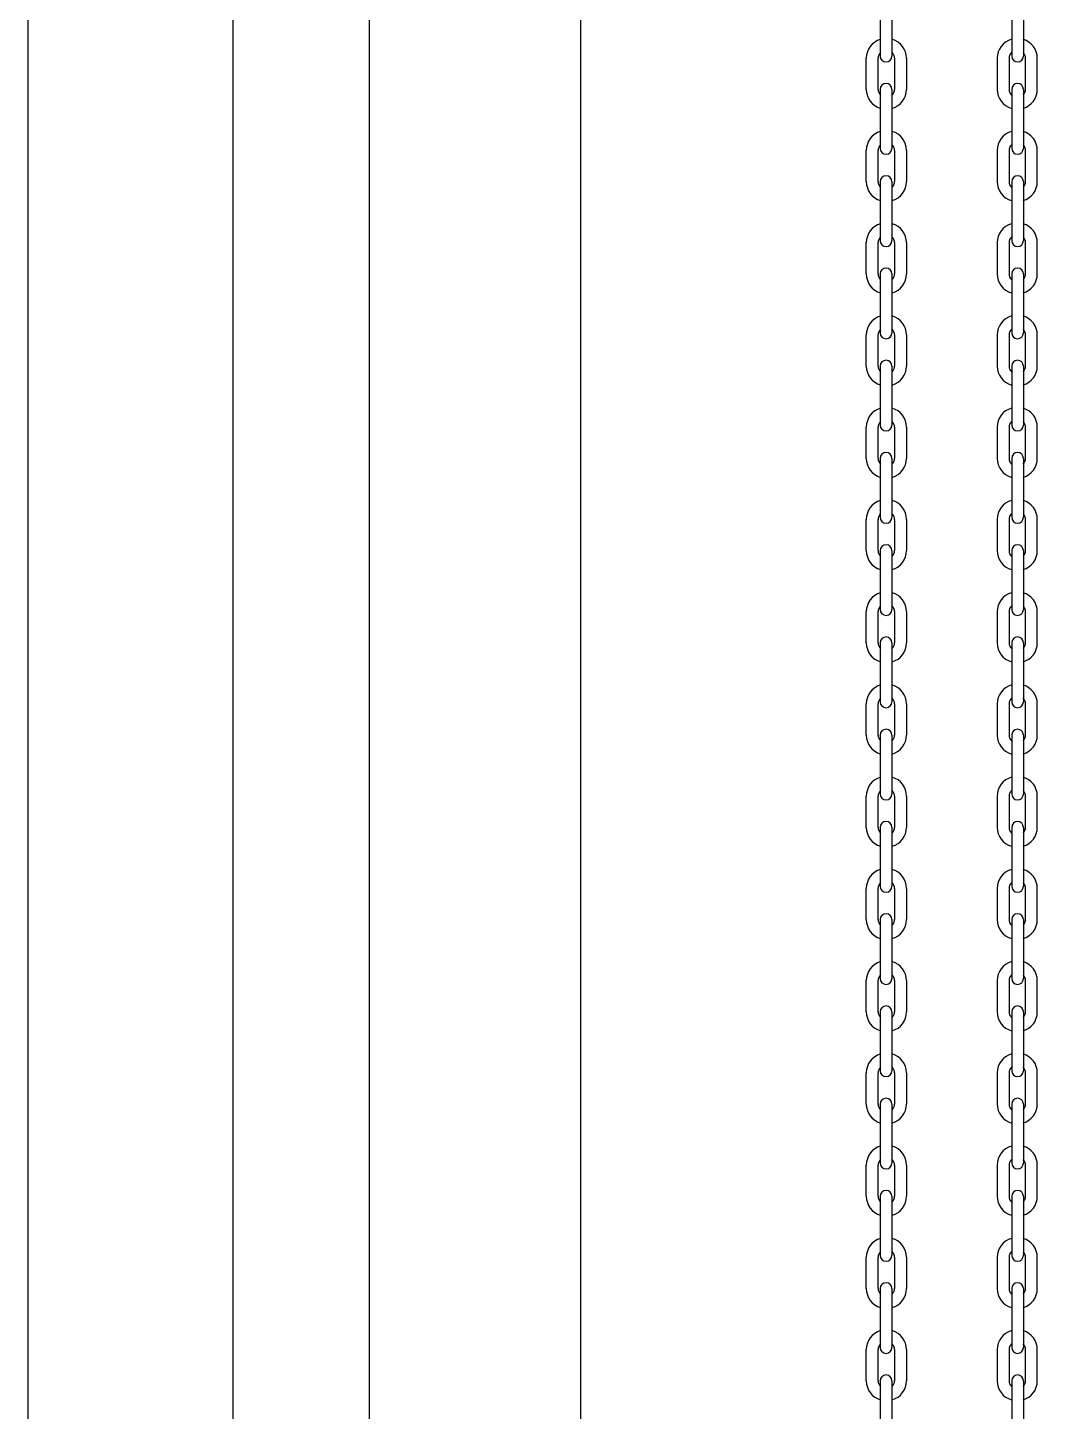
# Model space of a CAD drawing. Header units: millimetres. Extents: x 204328 to 274136, y -196910 to -178068.
# Drawn here: x 259735.3 to 259963.7, y -183083.9 to -182770.9 of the extents above; entities that cross this region are included whole.
import ezdxf

# ---------------------------------------------------------------- set-up
doc = ezdxf.new("R2010")
doc.units = ezdxf.units.MM
doc.layers.add('OHD Frame', color=2, linetype='Continuous')

msp = doc.modelspace()

# ---------------------------------------------------------------- linework, layer by layer
at = {"color": 3}
for p, q in [((259781.82, -189504.02, 0), (259781.82, -181789.76, 0)), ((259812.62, -189504.02, 0), (259812.62, -181789.76, 0))]:
    msp.add_line(p, q, dxfattribs=at)
at = {"color": 7, "linetype": 'Continuous'}
for p, q in [((259928.13, -182763.96, 0), (259928.13, -182777.29, 0)), ((259930.8, -182763.96, 0), (259930.8, -182777.29, 0)), ((259957.88, -182763.96, 0), (259957.88, -182777.29, 0)), ((259960.55, -182763.96, 0), (259960.55, -182777.29, 0)), ((259925, -182784.82, 0), (259925, -182777.76, 0)), ((259927.67, -182784.82, 0), (259927.67, -182777.76, 0)), ((259931.4, -182777.76, 0), (259931.4, -182784.82, 0)), ((259934.07, -182777.76, 0), (259934.07, -182784.82, 0)), ((259954.61, -182777.76, 0), (259954.61, -182784.82, 0)), ((259957.28, -182777.76, 0), (259957.28, -182784.82, 0)), ((259961.01, -182784.82, 0), (259961.01, -182777.76, 0)), ((259963.68, -182784.82, 0), (259963.68, -182777.76, 0)), ((259928.13, -182784.82, 0), (259928.13, -182798.16, 0)), ((259930.8, -182784.82, 0), (259930.8, -182798.16, 0)), ((259957.88, -182784.82, 0), (259957.88, -182798.16, 0)), ((259960.55, -182784.82, 0), (259960.55, -182798.16, 0)), ((259925, -182805.69, 0), (259925, -182798.62, 0)), ((259927.67, -182805.69, 0), (259927.67, -182798.62, 0)), ((259931.4, -182798.62, 0), (259931.4, -182805.69, 0)), ((259934.07, -182798.62, 0), (259934.07, -182805.69, 0)), ((259954.61, -182798.62, 0), (259954.61, -182805.69, 0)), ((259957.28, -182798.62, 0), (259957.28, -182805.69, 0)), ((259961.01, -182805.69, 0), (259961.01, -182798.62, 0)), ((259963.68, -182805.69, 0), (259963.68, -182798.62, 0)), ((259928.13, -182805.69, 0), (259928.13, -182819.02, 0)), ((259930.8, -182805.69, 0), (259930.8, -182819.02, 0)), ((259957.88, -182805.69, 0), (259957.88, -182819.02, 0)), ((259960.55, -182805.69, 0), (259960.55, -182819.02, 0)), ((259925, -182826.56, 0), (259925, -182819.49, 0)), ((259927.67, -182826.56, 0), (259927.67, -182819.49, 0)), ((259931.4, -182819.49, 0), (259931.4, -182826.56, 0)), ((259934.07, -182819.49, 0), (259934.07, -182826.56, 0)), ((259954.61, -182819.49, 0), (259954.61, -182826.56, 0)), ((259957.28, -182819.49, 0), (259957.28, -182826.56, 0)), ((259961.01, -182826.56, 0), (259961.01, -182819.49, 0)), ((259963.68, -182826.56, 0), (259963.68, -182819.49, 0)), ((259928.13, -182826.56, 0), (259928.13, -182839.89, 0)), ((259930.8, -182826.56, 0), (259930.8, -182839.89, 0)), ((259957.88, -182826.56, 0), (259957.88, -182839.89, 0)), ((259960.55, -182826.56, 0), (259960.55, -182839.89, 0)), ((259925, -182847.42, 0), (259925, -182840.36, 0)), ((259927.67, -182847.42, 0), (259927.67, -182840.36, 0)), ((259931.4, -182840.36, 0), (259931.4, -182847.42, 0)), ((259934.07, -182840.36, 0), (259934.07, -182847.42, 0)), ((259954.61, -182840.36, 0), (259954.61, -182847.42, 0)), ((259957.28, -182840.36, 0), (259957.28, -182847.42, 0)), ((259961.01, -182847.42, 0), (259961.01, -182840.36, 0)), ((259963.68, -182847.42, 0), (259963.68, -182840.36, 0)), ((259928.13, -182847.42, 0), (259928.13, -182860.76, 0)), ((259930.8, -182847.42, 0), (259930.8, -182860.76, 0)), ((259957.88, -182847.42, 0), (259957.88, -182860.76, 0)), ((259960.55, -182847.42, 0), (259960.55, -182860.76, 0)), ((259925, -182868.29, 0), (259925, -182861.22, 0)), ((259927.67, -182868.29, 0), (259927.67, -182861.22, 0)), ((259931.4, -182861.22, 0), (259931.4, -182868.29, 0)), ((259934.07, -182861.22, 0), (259934.07, -182868.29, 0)), ((259954.61, -182861.22, 0), (259954.61, -182868.29, 0)), ((259957.28, -182861.22, 0), (259957.28, -182868.29, 0)), ((259961.01, -182868.29, 0), (259961.01, -182861.22, 0)), ((259963.68, -182868.29, 0), (259963.68, -182861.22, 0)), ((259928.13, -182868.29, 0), (259928.13, -182881.62, 0)), ((259930.8, -182868.29, 0), (259930.8, -182881.62, 0)), ((259957.88, -182868.29, 0), (259957.88, -182881.62, 0)), ((259960.55, -182868.29, 0), (259960.55, -182881.62, 0)), ((259925, -182889.16, 0), (259925, -182882.09, 0)), ((259927.67, -182889.16, 0), (259927.67, -182882.09, 0)), ((259931.4, -182882.09, 0), (259931.4, -182889.16, 0)), ((259934.07, -182882.09, 0), (259934.07, -182889.16, 0)), ((259954.61, -182882.09, 0), (259954.61, -182889.16, 0)), ((259957.28, -182882.09, 0), (259957.28, -182889.16, 0)), ((259961.01, -182889.16, 0), (259961.01, -182882.09, 0)), ((259963.68, -182889.16, 0), (259963.68, -182882.09, 0)), ((259928.13, -182889.16, 0), (259928.13, -182902.49, 0)), ((259930.8, -182889.16, 0), (259930.8, -182902.49, 0)), ((259957.88, -182889.16, 0), (259957.88, -182902.49, 0)), ((259960.55, -182889.16, 0), (259960.55, -182902.49, 0)), ((259925, -182910.02, 0), (259925, -182902.96, 0)), ((259927.67, -182910.02, 0), (259927.67, -182902.96, 0)), ((259931.4, -182902.96, 0), (259931.4, -182910.02, 0)), ((259934.07, -182902.96, 0), (259934.07, -182910.02, 0)), ((259954.61, -182902.96, 0), (259954.61, -182910.02, 0)), ((259957.28, -182902.96, 0), (259957.28, -182910.02, 0)), ((259961.01, -182910.02, 0), (259961.01, -182902.96, 0)), ((259963.68, -182910.02, 0), (259963.68, -182902.96, 0)), ((259928.13, -182910.02, 0), (259928.13, -182923.36, 0)), ((259930.8, -182910.02, 0), (259930.8, -182923.36, 0)), ((259957.88, -182910.02, 0), (259957.88, -182923.36, 0)), ((259960.55, -182910.02, 0), (259960.55, -182923.36, 0)), ((259925, -182930.89, 0), (259925, -182923.82, 0)), ((259927.67, -182930.89, 0), (259927.67, -182923.82, 0)), ((259931.4, -182923.82, 0), (259931.4, -182930.89, 0)), ((259934.07, -182923.82, 0), (259934.07, -182930.89, 0)), ((259954.61, -182923.82, 0), (259954.61, -182930.89, 0)), ((259957.28, -182923.82, 0), (259957.28, -182930.89, 0)), ((259961.01, -182930.89, 0), (259961.01, -182923.82, 0)), ((259963.68, -182930.89, 0), (259963.68, -182923.82, 0)), ((259928.13, -182930.89, 0), (259928.13, -182944.22, 0)), ((259930.8, -182930.89, 0), (259930.8, -182944.22, 0)), ((259957.88, -182930.89, 0), (259957.88, -182944.22, 0)), ((259960.55, -182930.89, 0), (259960.55, -182944.22, 0)), ((259925, -182951.76, 0), (259925, -182944.69, 0)), ((259927.67, -182951.76, 0), (259927.67, -182944.69, 0)), ((259931.4, -182944.69, 0), (259931.4, -182951.76, 0)), ((259934.07, -182944.69, 0), (259934.07, -182951.76, 0)), ((259954.61, -182944.69, 0), (259954.61, -182951.76, 0)), ((259957.28, -182944.69, 0), (259957.28, -182951.76, 0)), ((259961.01, -182951.76, 0), (259961.01, -182944.69, 0)), ((259963.68, -182951.76, 0), (259963.68, -182944.69, 0)), ((259928.13, -182951.76, 0), (259928.13, -182965.09, 0)), ((259930.8, -182951.76, 0), (259930.8, -182965.09, 0)), ((259957.88, -182951.76, 0), (259957.88, -182965.09, 0)), ((259960.55, -182951.76, 0), (259960.55, -182965.09, 0)), ((259925, -182972.62, 0), (259925, -182965.56, 0)), ((259927.67, -182972.62, 0), (259927.67, -182965.56, 0)), ((259931.4, -182965.56, 0), (259931.4, -182972.62, 0)), ((259934.07, -182965.56, 0), (259934.07, -182972.62, 0)), ((259954.61, -182965.56, 0), (259954.61, -182972.62, 0)), ((259957.28, -182965.56, 0), (259957.28, -182972.62, 0)), ((259961.01, -182972.62, 0), (259961.01, -182965.56, 0)), ((259963.68, -182972.62, 0), (259963.68, -182965.56, 0)), ((259928.13, -182972.62, 0), (259928.13, -182985.96, 0)), ((259930.8, -182972.62, 0), (259930.8, -182985.96, 0)), ((259957.88, -182972.62, 0), (259957.88, -182985.96, 0)), ((259960.55, -182972.62, 0), (259960.55, -182985.96, 0)), ((259925, -182993.49, 0), (259925, -182986.42, 0)), ((259927.67, -182993.49, 0), (259927.67, -182986.42, 0)), ((259931.4, -182986.42, 0), (259931.4, -182993.49, 0)), ((259934.07, -182986.42, 0), (259934.07, -182993.49, 0)), ((259954.61, -182986.42, 0), (259954.61, -182993.49, 0)), ((259957.28, -182986.42, 0), (259957.28, -182993.49, 0)), ((259961.01, -182993.49, 0), (259961.01, -182986.42, 0)), ((259963.68, -182993.49, 0), (259963.68, -182986.42, 0)), ((259928.13, -182993.49, 0), (259928.13, -183006.82, 0)), ((259930.8, -182993.49, 0), (259930.8, -183006.82, 0)), ((259957.88, -182993.49, 0), (259957.88, -183006.82, 0)), ((259960.55, -182993.49, 0), (259960.55, -183006.82, 0)), ((259925, -183014.36, 0), (259925, -183007.29, 0)), ((259927.67, -183014.36, 0), (259927.67, -183007.29, 0)), ((259931.4, -183007.29, 0), (259931.4, -183014.36, 0)), ((259934.07, -183007.29, 0), (259934.07, -183014.36, 0)), ((259954.61, -183007.29, 0), (259954.61, -183014.36, 0)), ((259957.28, -183007.29, 0), (259957.28, -183014.36, 0)), ((259961.01, -183014.36, 0), (259961.01, -183007.29, 0)), ((259963.68, -183014.36, 0), (259963.68, -183007.29, 0)), ((259928.13, -183014.36, 0), (259928.13, -183027.69, 0)), ((259930.8, -183014.36, 0), (259930.8, -183027.69, 0)), ((259957.88, -183014.36, 0), (259957.88, -183027.69, 0)), ((259960.55, -183014.36, 0), (259960.55, -183027.69, 0)), ((259925, -183035.22, 0), (259925, -183028.16, 0)), ((259927.67, -183035.22, 0), (259927.67, -183028.16, 0)), ((259931.4, -183028.16, 0), (259931.4, -183035.22, 0)), ((259934.07, -183028.16, 0), (259934.07, -183035.22, 0)), ((259954.61, -183028.16, 0), (259954.61, -183035.22, 0)), ((259957.28, -183028.16, 0), (259957.28, -183035.22, 0)), ((259961.01, -183035.22, 0), (259961.01, -183028.16, 0)), ((259963.68, -183035.22, 0), (259963.68, -183028.16, 0)), ((259928.13, -183035.22, 0), (259928.13, -183048.56, 0)), ((259930.8, -183035.22, 0), (259930.8, -183048.56, 0)), ((259957.88, -183035.22, 0), (259957.88, -183048.56, 0)), ((259960.55, -183035.22, 0), (259960.55, -183048.56, 0)), ((259925, -183056.09, 0), (259925, -183049.02, 0)), ((259927.67, -183056.09, 0), (259927.67, -183049.02, 0)), ((259931.4, -183049.02, 0), (259931.4, -183056.09, 0)), ((259934.07, -183049.02, 0), (259934.07, -183056.09, 0)), ((259954.61, -183049.02, 0), (259954.61, -183056.09, 0)), ((259957.28, -183049.02, 0), (259957.28, -183056.09, 0)), ((259961.01, -183056.09, 0), (259961.01, -183049.02, 0)), ((259963.68, -183056.09, 0), (259963.68, -183049.02, 0)), ((259928.13, -183056.09, 0), (259928.13, -183069.42, 0)), ((259930.8, -183056.09, 0), (259930.8, -183069.42, 0)), ((259957.88, -183056.09, 0), (259957.88, -183069.42, 0)), ((259960.55, -183056.09, 0), (259960.55, -183069.42, 0)), ((259925, -183076.96, 0), (259925, -183069.89, 0)), ((259927.67, -183076.96, 0), (259927.67, -183069.89, 0)), ((259931.4, -183069.89, 0), (259931.4, -183076.96, 0)), ((259934.07, -183069.89, 0), (259934.07, -183076.96, 0)), ((259954.61, -183069.89, 0), (259954.61, -183076.96, 0)), ((259957.28, -183069.89, 0), (259957.28, -183076.96, 0)), ((259961.01, -183076.96, 0), (259961.01, -183069.89, 0)), ((259963.68, -183076.96, 0), (259963.68, -183069.89, 0)), ((259928.13, -183076.96, 0), (259928.13, -183090.29, 0)), ((259930.8, -183076.96, 0), (259930.8, -183090.29, 0)), ((259957.88, -183076.96, 0), (259957.88, -183090.29, 0)), ((259960.55, -183076.96, 0), (259960.55, -183090.29, 0))]:
    msp.add_line(p, q, dxfattribs=at)
for centre, radius, start, end in [((259929.47, -182777.76, 0), 4.47, 106.4768, 180), ((259929.6, -182777.76, 0), 4.47, 0, 73.5232), ((259959.08, -182777.76, 0), 4.47, 106.4768, 180), ((259959.21, -182777.76, 0), 4.47, 0, 73.5232), ((259929.47, -182777.76, 0), 1.8, 134.9422, 180), ((259929.6, -182777.76, 0), 1.8, 0, 45.0578), ((259959.08, -182777.76, 0), 1.8, 134.9422, 180), ((259959.21, -182777.76, 0), 1.8, 0, 45.0578), ((259929.47, -182777.29, 0), 1.33, 180, 0), ((259959.21, -182777.29, 0), 1.33, 180, 0), ((259929.47, -182784.82, 0), 1.33, 0, 180), ((259959.21, -182784.82, 0), 1.33, 0, 180), ((259929.47, -182784.82, 0), 4.47, 180, 253.5232), ((259929.47, -182784.82, 0), 1.8, 180, 225.0578), ((259929.6, -182784.82, 0), 4.47, 286.4768, 0), ((259929.6, -182784.82, 0), 1.8, 314.9422, 0), ((259959.08, -182784.82, 0), 4.47, 180, 253.5232), ((259959.08, -182784.82, 0), 1.8, 180, 225.0578), ((259959.21, -182784.82, 0), 4.47, 286.4768, 0), ((259959.21, -182784.82, 0), 1.8, 314.9422, 0), ((259929.47, -182798.62, 0), 4.47, 106.4768, 180), ((259929.6, -182798.62, 0), 4.47, 0, 73.5232), ((259959.08, -182798.62, 0), 4.47, 106.4768, 180), ((259959.21, -182798.62, 0), 4.47, 0, 73.5232), ((259929.47, -182798.62, 0), 1.8, 134.9422, 180), ((259929.47, -182798.16, 0), 1.33, 180, 0), ((259929.6, -182798.62, 0), 1.8, 0, 45.0578), ((259959.08, -182798.62, 0), 1.8, 134.9422, 180), ((259959.21, -182798.16, 0), 1.33, 180, 0), ((259959.21, -182798.62, 0), 1.8, 0, 45.0578), ((259929.47, -182805.69, 0), 1.33, 0, 180), ((259959.21, -182805.69, 0), 1.33, 0, 180), ((259929.47, -182805.69, 0), 4.47, 180, 253.5232), ((259929.47, -182805.69, 0), 1.8, 180, 225.0578), ((259929.6, -182805.69, 0), 4.47, 286.4768, 0), ((259929.6, -182805.69, 0), 1.8, 314.9422, 0), ((259959.08, -182805.69, 0), 4.47, 180, 253.5232), ((259959.08, -182805.69, 0), 1.8, 180, 225.0578), ((259959.21, -182805.69, 0), 4.47, 286.4768, 0), ((259959.21, -182805.69, 0), 1.8, 314.9422, 0), ((259929.47, -182819.49, 0), 4.47, 106.4768, 180), ((259929.6, -182819.49, 0), 4.47, 0, 73.5232), ((259959.08, -182819.49, 0), 4.47, 106.4768, 180), ((259959.21, -182819.49, 0), 4.47, 0, 73.5232), ((259929.47, -182819.49, 0), 1.8, 134.9422, 180), ((259929.47, -182819.02, 0), 1.33, 180, 0), ((259929.6, -182819.49, 0), 1.8, 0, 45.0578), ((259959.08, -182819.49, 0), 1.8, 134.9422, 180), ((259959.21, -182819.02, 0), 1.33, 180, 0), ((259959.21, -182819.49, 0), 1.8, 0, 45.0578), ((259929.47, -182826.56, 0), 4.47, 180, 253.5232), ((259929.47, -182826.56, 0), 1.8, 180, 225.0578), ((259929.47, -182826.56, 0), 1.33, 0, 180), ((259929.6, -182826.56, 0), 4.47, 286.4768, 0), ((259929.6, -182826.56, 0), 1.8, 314.9422, 0), ((259959.08, -182826.56, 0), 4.47, 180, 253.5232), ((259959.08, -182826.56, 0), 1.8, 180, 225.0578), ((259959.21, -182826.56, 0), 1.33, 0, 180), ((259959.21, -182826.56, 0), 4.47, 286.4768, 0), ((259959.21, -182826.56, 0), 1.8, 314.9422, 0), ((259929.47, -182840.36, 0), 4.47, 106.4768, 180), ((259929.6, -182840.36, 0), 4.47, 0, 73.5232), ((259959.08, -182840.36, 0), 4.47, 106.4768, 180), ((259959.21, -182840.36, 0), 4.47, 0, 73.5232), ((259929.47, -182840.36, 0), 1.8, 134.9422, 180), ((259929.6, -182840.36, 0), 1.8, 0, 45.0578), ((259959.08, -182840.36, 0), 1.8, 134.9422, 180), ((259959.21, -182840.36, 0), 1.8, 0, 45.0578), ((259929.47, -182839.89, 0), 1.33, 180, 0), ((259959.21, -182839.89, 0), 1.33, 180, 0), ((259929.47, -182847.42, 0), 1.33, 0, 180), ((259959.21, -182847.42, 0), 1.33, 0, 180), ((259929.47, -182847.42, 0), 4.47, 180, 253.5232), ((259929.47, -182847.42, 0), 1.8, 180, 225.0578), ((259929.6, -182847.42, 0), 4.47, 286.4768, 0), ((259929.6, -182847.42, 0), 1.8, 314.9422, 0), ((259959.08, -182847.42, 0), 4.47, 180, 253.5232), ((259959.08, -182847.42, 0), 1.8, 180, 225.0578), ((259959.21, -182847.42, 0), 4.47, 286.4768, 0), ((259959.21, -182847.42, 0), 1.8, 314.9422, 0), ((259929.47, -182861.22, 0), 4.47, 106.4768, 180), ((259929.6, -182861.22, 0), 4.47, 0, 73.5232), ((259959.08, -182861.22, 0), 4.47, 106.4768, 180), ((259959.21, -182861.22, 0), 4.47, 0, 73.5232), ((259929.47, -182861.22, 0), 1.8, 134.9422, 180), ((259929.47, -182860.76, 0), 1.33, 180, 0), ((259929.47, -182860.76, 0), 1.33, 180, 0), ((259929.6, -182861.22, 0), 1.8, 0, 45.0578), ((259959.08, -182861.22, 0), 1.8, 134.9422, 180), ((259959.21, -182860.76, 0), 1.33, 180, 0), ((259959.21, -182860.76, 0), 1.33, 180, 0), ((259959.21, -182861.22, 0), 1.8, 0, 45.0578), ((259929.47, -182868.29, 0), 1.33, 0, 180), ((259929.47, -182868.29, 0), 1.33, 0, 180), ((259959.21, -182868.29, 0), 1.33, 0, 180), ((259959.21, -182868.29, 0), 1.33, 0, 180), ((259929.47, -182868.29, 0), 4.47, 180, 253.5232), ((259929.47, -182868.29, 0), 4.47, 180, 253.5232), ((259929.47, -182868.29, 0), 1.8, 180, 225.0578), ((259929.47, -182868.29, 0), 1.8, 180, 225.0578), ((259929.6, -182868.29, 0), 4.47, 286.4768, 0), ((259929.6, -182868.29, 0), 1.8, 314.9422, 0), ((259929.6, -182868.29, 0), 4.47, 286.4768, 0), ((259929.6, -182868.29, 0), 1.8, 314.9422, 0), ((259959.08, -182868.29, 0), 4.47, 180, 253.5232), ((259959.08, -182868.29, 0), 4.47, 180, 253.5232), ((259959.08, -182868.29, 0), 1.8, 180, 225.0578), ((259959.08, -182868.29, 0), 1.8, 180, 225.0578), ((259959.21, -182868.29, 0), 4.47, 286.4768, 0), ((259959.21, -182868.29, 0), 4.47, 286.4768, 0), ((259959.21, -182868.29, 0), 1.8, 314.9422, 0), ((259959.21, -182868.29, 0), 1.8, 314.9422, 0), ((259929.47, -182882.09, 0), 4.47, 106.4768, 180), ((259929.6, -182882.09, 0), 4.47, 0, 73.5232), ((259959.08, -182882.09, 0), 4.47, 106.4768, 180), ((259959.21, -182882.09, 0), 4.47, 0, 73.5232), ((259929.47, -182882.09, 0), 1.8, 134.9422, 180), ((259929.47, -182881.62, 0), 1.33, 180, 0), ((259929.6, -182882.09, 0), 1.8, 0, 45.0578), ((259959.08, -182882.09, 0), 1.8, 134.9422, 180), ((259959.21, -182881.62, 0), 1.33, 180, 0), ((259959.21, -182882.09, 0), 1.8, 0, 45.0578), ((259929.47, -182889.16, 0), 4.47, 180, 253.5232), ((259929.47, -182889.16, 0), 1.8, 180, 225.0578), ((259929.47, -182889.16, 0), 1.33, 0, 180), ((259929.6, -182889.16, 0), 4.47, 286.4768, 0), ((259929.6, -182889.16, 0), 1.8, 314.9422, 0), ((259959.08, -182889.16, 0), 4.47, 180, 253.5232), ((259959.08, -182889.16, 0), 1.8, 180, 225.0578), ((259959.21, -182889.16, 0), 1.33, 0, 180), ((259959.21, -182889.16, 0), 4.47, 286.4768, 0), ((259959.21, -182889.16, 0), 1.8, 314.9422, 0), ((259929.47, -182902.96, 0), 4.47, 106.4768, 180), ((259929.6, -182902.96, 0), 4.47, 0, 73.5232), ((259959.08, -182902.96, 0), 4.47, 106.4768, 180), ((259959.21, -182902.96, 0), 4.47, 0, 73.5232), ((259929.47, -182902.96, 0), 1.8, 134.9422, 180), ((259929.6, -182902.96, 0), 1.8, 0, 45.0578), ((259959.08, -182902.96, 0), 1.8, 134.9422, 180), ((259959.21, -182902.96, 0), 1.8, 0, 45.0578), ((259929.47, -182902.49, 0), 1.33, 180, 0), ((259959.21, -182902.49, 0), 1.33, 180, 0), ((259929.47, -182910.02, 0), 1.33, 0, 180), ((259959.21, -182910.02, 0), 1.33, 0, 180), ((259929.47, -182910.02, 0), 4.47, 180, 253.5232), ((259929.47, -182910.02, 0), 1.8, 180, 225.0578), ((259929.6, -182910.02, 0), 4.47, 286.4768, 0), ((259929.6, -182910.02, 0), 1.8, 314.9422, 0), ((259959.08, -182910.02, 0), 4.47, 180, 253.5232), ((259959.08, -182910.02, 0), 1.8, 180, 225.0578), ((259959.21, -182910.02, 0), 4.47, 286.4768, 0), ((259959.21, -182910.02, 0), 1.8, 314.9422, 0), ((259929.47, -182923.82, 0), 4.47, 106.4768, 180), ((259929.6, -182923.82, 0), 4.47, 0, 73.5232), ((259959.08, -182923.82, 0), 4.47, 106.4768, 180), ((259959.21, -182923.82, 0), 4.47, 0, 73.5232), ((259929.47, -182923.82, 0), 1.8, 134.9422, 180), ((259929.47, -182923.36, 0), 1.33, 180, 0), ((259929.6, -182923.82, 0), 1.8, 0, 45.0578), ((259959.08, -182923.82, 0), 1.8, 134.9422, 180), ((259959.21, -182923.36, 0), 1.33, 180, 0), ((259959.21, -182923.82, 0), 1.8, 0, 45.0578), ((259929.47, -182930.89, 0), 1.33, 0, 180), ((259959.21, -182930.89, 0), 1.33, 0, 180), ((259929.47, -182930.89, 0), 4.47, 180, 253.5232), ((259929.47, -182930.89, 0), 1.8, 180, 225.0578), ((259929.6, -182930.89, 0), 4.47, 286.4768, 0), ((259929.6, -182930.89, 0), 1.8, 314.9422, 0), ((259959.08, -182930.89, 0), 4.47, 180, 253.5232), ((259959.08, -182930.89, 0), 1.8, 180, 225.0578), ((259959.21, -182930.89, 0), 4.47, 286.4768, 0), ((259959.21, -182930.89, 0), 1.8, 314.9422, 0), ((259929.47, -182944.69, 0), 4.47, 106.4768, 180), ((259929.6, -182944.69, 0), 4.47, 0, 73.5232), ((259959.08, -182944.69, 0), 4.47, 106.4768, 180), ((259959.21, -182944.69, 0), 4.47, 0, 73.5232), ((259929.47, -182944.69, 0), 1.8, 134.9422, 180), ((259929.47, -182944.22, 0), 1.33, 180, 0), ((259929.6, -182944.69, 0), 1.8, 0, 45.0578), ((259959.08, -182944.69, 0), 1.8, 134.9422, 180), ((259959.21, -182944.22, 0), 1.33, 180, 0), ((259959.21, -182944.69, 0), 1.8, 0, 45.0578), ((259929.47, -182951.76, 0), 4.47, 180, 253.5232), ((259929.47, -182951.76, 0), 1.8, 180, 225.0578), ((259929.47, -182951.76, 0), 1.33, 0, 180), ((259929.6, -182951.76, 0), 4.47, 286.4768, 0), ((259929.6, -182951.76, 0), 1.8, 314.9422, 0), ((259959.08, -182951.76, 0), 4.47, 180, 253.5232), ((259959.08, -182951.76, 0), 1.8, 180, 225.0578), ((259959.21, -182951.76, 0), 1.33, 0, 180), ((259959.21, -182951.76, 0), 4.47, 286.4768, 0), ((259959.21, -182951.76, 0), 1.8, 314.9422, 0), ((259929.47, -182965.56, 0), 4.47, 106.4768, 180), ((259929.6, -182965.56, 0), 4.47, 0, 73.5232), ((259959.08, -182965.56, 0), 4.47, 106.4768, 180), ((259959.21, -182965.56, 0), 4.47, 0, 73.5232), ((259929.47, -182965.56, 0), 1.8, 134.9422, 180), ((259929.6, -182965.56, 0), 1.8, 0, 45.0578), ((259959.08, -182965.56, 0), 1.8, 134.9422, 180), ((259959.21, -182965.56, 0), 1.8, 0, 45.0578), ((259929.47, -182965.09, 0), 1.33, 180, 0), ((259959.21, -182965.09, 0), 1.33, 180, 0), ((259929.47, -182972.62, 0), 1.33, 0, 180), ((259959.21, -182972.62, 0), 1.33, 0, 180), ((259929.47, -182972.62, 0), 4.47, 180, 253.5232), ((259929.47, -182972.62, 0), 1.8, 180, 225.0578), ((259929.6, -182972.62, 0), 4.47, 286.4768, 0), ((259929.6, -182972.62, 0), 1.8, 314.9422, 0), ((259959.08, -182972.62, 0), 4.47, 180, 253.5232), ((259959.08, -182972.62, 0), 1.8, 180, 225.0578), ((259959.21, -182972.62, 0), 4.47, 286.4768, 0), ((259959.21, -182972.62, 0), 1.8, 314.9422, 0), ((259929.47, -182986.42, 0), 4.47, 106.4768, 180), ((259929.6, -182986.42, 0), 4.47, 0, 73.5232), ((259959.08, -182986.42, 0), 4.47, 106.4768, 180), ((259959.21, -182986.42, 0), 4.47, 0, 73.5232), ((259929.47, -182986.42, 0), 1.8, 134.9422, 180), ((259929.47, -182985.96, 0), 1.33, 180, 0), ((259929.6, -182986.42, 0), 1.8, 0, 45.0578), ((259959.08, -182986.42, 0), 1.8, 134.9422, 180), ((259959.21, -182985.96, 0), 1.33, 180, 0), ((259959.21, -182986.42, 0), 1.8, 0, 45.0578), ((259929.47, -182993.49, 0), 1.33, 0, 180), ((259959.21, -182993.49, 0), 1.33, 0, 180), ((259929.47, -182993.49, 0), 4.47, 180, 253.5232), ((259929.47, -182993.49, 0), 1.8, 180, 225.0578), ((259929.6, -182993.49, 0), 4.47, 286.4768, 0), ((259929.6, -182993.49, 0), 1.8, 314.9422, 0), ((259959.08, -182993.49, 0), 4.47, 180, 253.5232), ((259959.08, -182993.49, 0), 1.8, 180, 225.0578), ((259959.21, -182993.49, 0), 4.47, 286.4768, 0), ((259959.21, -182993.49, 0), 1.8, 314.9422, 0), ((259929.47, -183007.29, 0), 4.47, 106.4768, 180), ((259929.6, -183007.29, 0), 4.47, 0, 73.5232), ((259959.08, -183007.29, 0), 4.47, 106.4768, 180), ((259959.21, -183007.29, 0), 4.47, 0, 73.5232), ((259929.47, -183007.29, 0), 1.8, 134.9422, 180), ((259929.47, -183006.82, 0), 1.33, 180, 0), ((259929.47, -183006.82, 0), 1.33, 180, 0), ((259929.6, -183007.29, 0), 1.8, 0, 45.0578), ((259959.08, -183007.29, 0), 1.8, 134.9422, 180), ((259959.21, -183006.82, 0), 1.33, 180, 0), ((259959.21, -183006.82, 0), 1.33, 180, 0), ((259959.21, -183007.29, 0), 1.8, 0, 45.0578), ((259929.47, -183014.36, 0), 4.47, 180, 253.5232), ((259929.47, -183014.36, 0), 1.8, 180, 225.0578), ((259929.47, -183014.36, 0), 1.33, 0, 180), ((259929.6, -183014.36, 0), 4.47, 286.4768, 0), ((259929.6, -183014.36, 0), 1.8, 314.9422, 0), ((259959.08, -183014.36, 0), 4.47, 180, 253.5232), ((259959.08, -183014.36, 0), 1.8, 180, 225.0578), ((259959.21, -183014.36, 0), 1.33, 0, 180), ((259959.21, -183014.36, 0), 4.47, 286.4768, 0), ((259959.21, -183014.36, 0), 1.8, 314.9422, 0), ((259929.47, -183028.16, 0), 4.47, 106.4768, 180), ((259929.6, -183028.16, 0), 4.47, 0, 73.5232), ((259959.08, -183028.16, 0), 4.47, 106.4768, 180), ((259959.21, -183028.16, 0), 4.47, 0, 73.5232), ((259929.47, -183028.16, 0), 1.8, 134.9422, 180), ((259929.6, -183028.16, 0), 1.8, 0, 45.0578), ((259959.08, -183028.16, 0), 1.8, 134.9422, 180), ((259959.21, -183028.16, 0), 1.8, 0, 45.0578), ((259929.47, -183027.69, 0), 1.33, 180, 0), ((259959.21, -183027.69, 0), 1.33, 180, 0), ((259929.47, -183035.22, 0), 1.33, 0, 180), ((259959.21, -183035.22, 0), 1.33, 0, 180), ((259929.47, -183035.22, 0), 4.47, 180, 253.5232), ((259929.47, -183035.22, 0), 1.8, 180, 225.0578), ((259929.6, -183035.22, 0), 4.47, 286.4768, 0), ((259929.6, -183035.22, 0), 1.8, 314.9422, 0), ((259959.08, -183035.22, 0), 4.47, 180, 253.5232), ((259959.08, -183035.22, 0), 1.8, 180, 225.0578), ((259959.21, -183035.22, 0), 4.47, 286.4768, 0), ((259959.21, -183035.22, 0), 1.8, 314.9422, 0), ((259929.47, -183049.02, 0), 4.47, 106.4768, 180), ((259929.6, -183049.02, 0), 4.47, 0, 73.5232), ((259959.08, -183049.02, 0), 4.47, 106.4768, 180), ((259959.21, -183049.02, 0), 4.47, 0, 73.5232), ((259929.47, -183049.02, 0), 1.8, 134.9422, 180), ((259929.47, -183048.56, 0), 1.33, 180, 0), ((259929.6, -183049.02, 0), 1.8, 0, 45.0578), ((259959.08, -183049.02, 0), 1.8, 134.9422, 180), ((259959.21, -183048.56, 0), 1.33, 180, 0), ((259959.21, -183049.02, 0), 1.8, 0, 45.0578), ((259929.47, -183056.09, 0), 1.33, 0, 180), ((259959.21, -183056.09, 0), 1.33, 0, 180), ((259929.47, -183056.09, 0), 4.47, 180, 253.5232), ((259929.47, -183056.09, 0), 1.8, 180, 225.0578), ((259929.6, -183056.09, 0), 4.47, 286.4768, 0), ((259929.6, -183056.09, 0), 1.8, 314.9422, 0), ((259959.08, -183056.09, 0), 4.47, 180, 253.5232), ((259959.08, -183056.09, 0), 1.8, 180, 225.0578), ((259959.21, -183056.09, 0), 4.47, 286.4768, 0), ((259959.21, -183056.09, 0), 1.8, 314.9422, 0), ((259929.47, -183069.89, 0), 4.47, 106.4768, 180), ((259929.6, -183069.89, 0), 4.47, 0, 73.5232), ((259959.08, -183069.89, 0), 4.47, 106.4768, 180), ((259959.21, -183069.89, 0), 4.47, 0, 73.5232), ((259929.47, -183069.89, 0), 1.8, 134.9422, 180), ((259929.47, -183069.42, 0), 1.33, 180, 0), ((259929.6, -183069.89, 0), 1.8, 0, 45.0578), ((259959.08, -183069.89, 0), 1.8, 134.9422, 180), ((259959.21, -183069.42, 0), 1.33, 180, 0), ((259959.21, -183069.89, 0), 1.8, 0, 45.0578), ((259929.47, -183076.96, 0), 4.47, 180, 253.5232), ((259929.47, -183076.96, 0), 1.8, 180, 225.0578), ((259929.47, -183076.96, 0), 1.33, 0, 180), ((259929.6, -183076.96, 0), 4.47, 286.4768, 0), ((259929.6, -183076.96, 0), 1.8, 314.9422, 0), ((259959.08, -183076.96, 0), 4.47, 180, 253.5232), ((259959.08, -183076.96, 0), 1.8, 180, 225.0578), ((259959.21, -183076.96, 0), 1.33, 0, 180), ((259959.21, -183076.96, 0), 4.47, 286.4768, 0), ((259959.21, -183076.96, 0), 1.8, 314.9422, 0)]:
    msp.add_arc(centre, radius, start, end, dxfattribs=at)
at = {"layer": 'OHD Frame', "color": 1}
for p, q in [((259860.32, -181454.02, 0), (259860.32, -189504.02, 0)), ((259735.32, -181746.83, 0), (259735.32, -184329.02, 0))]:
    msp.add_line(p, q, dxfattribs=at)

doc.saveas('drawing.dxf')
